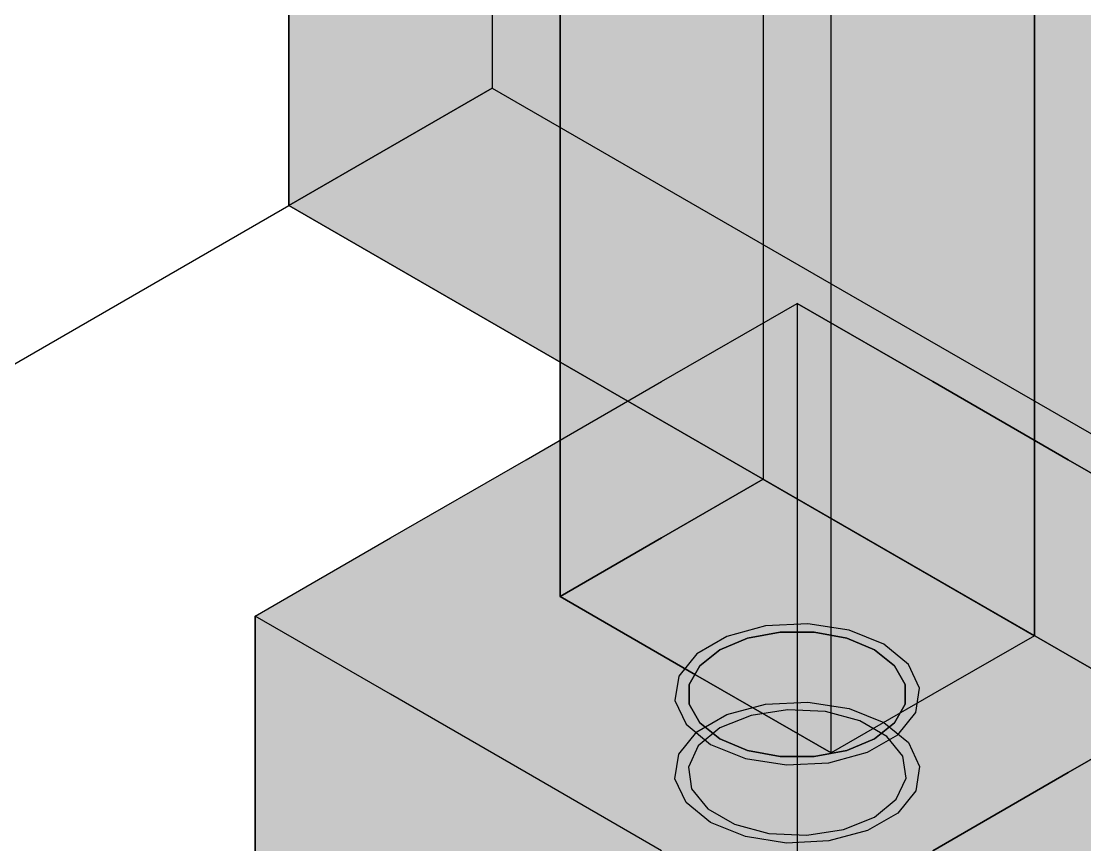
# Model space of a CAD drawing. Header units: metres. Extents: x 0 to 24.2, y -20 to 5.6.
# Drawn here: x 12.664 to 13.344, y -17.184 to -16.657 of the extents above; entities that cross this region are included whole.
import ezdxf

# ---------------------------------------------------------------- set-up
doc = ezdxf.new("R2010")
doc.units = ezdxf.units.M
doc.header["$LTSCALE"] = 0.25
doc.layers.add('ISO-ARISTAS', color=8, linetype='CONTINUOUS')
doc.layers.add('ISO-CONCRETO-SUP', color=254, linetype='CONTINUOUS', true_color=0xe8e8e8)

msp = doc.modelspace()

# ---------------------------------------------------------------- linework, layer by layer
at = {"layer": 'ISO-ARISTAS', "color": 250}
for p, q in [((12.96519, -16.45), (12.96519, -16.7)), ((12.96519, -16.45), (12.96519, -16.7)), ((12.83529, -16.775), (12.83529, -16.525)), ((12.83529, -16.525), (12.83529, -16.775)), ((13.00849, -16.67045), (13.00849, -16.55227)), ((13.00849, -16.55227), (13.00849, -16.67045)), ((13.3116, -16.69545), (13.3116, -16.57727)), ((13.3116, -16.57727), (13.3116, -16.69545)), ((13.1384, -16.59545), (13.1384, -16.71364)), ((13.1384, -16.59545), (13.1384, -16.71364)), ((13.1817, -16.77045), (13.1817, -16.65227)), ((13.1817, -16.77045), (13.1817, -16.65227)), ((13.00849, -16.78864), (13.00849, -16.67045)), ((13.00849, -16.67045), (13.00849, -16.78864)), ((13.3116, -16.81364), (13.3116, -16.69545)), ((13.3116, -16.69545), (13.3116, -16.81364)), ((12.96519, -16.7), (12.83529, -16.775)), ((12.83529, -16.775), (12.96519, -16.7)), ((12.96519, -16.7), (13.1817, -16.825)), ((12.96519, -16.7), (13.1817, -16.825)), ((13.1384, -16.71364), (13.1384, -16.83182)), ((13.1384, -16.71364), (13.1384, -16.83182)), ((13.1817, -16.88864), (13.1817, -16.77045)), ((13.1817, -16.88864), (13.1817, -16.77045)), ((11.14654, -17.75), (12.83529, -16.775)), ((13.05179, -16.9), (12.83529, -16.775)), ((12.83529, -16.775), (13.05179, -16.9)), ((12.83529, -16.775), (13.70131, -17.275)), ((13.00849, -16.90682), (13.00849, -16.78864)), ((13.00849, -16.78864), (13.00849, -16.90682)), ((13.3116, -16.93182), (13.3116, -16.81364)), ((13.3116, -16.81364), (13.3116, -16.93182)), ((13.1817, -16.825), (13.39821, -16.95)), ((13.1817, -16.825), (13.39821, -16.95)), ((13.1384, -16.83182), (13.1384, -16.95)), ((13.1384, -16.83182), (13.1384, -16.95)), ((13.07345, -16.8875), (13.16005, -16.8375)), ((13.07345, -16.8875), (13.16005, -16.8375)), ((13.24665, -16.8875), (13.16005, -16.8375)), ((13.16005, -16.8375), (13.16005, -16.95417)), ((13.16005, -16.8375), (13.16005, -16.95417)), ((13.16005, -16.8375), (13.24665, -16.8875)), ((12.98684, -16.9375), (13.07345, -16.8875)), ((12.98684, -16.9375), (13.07345, -16.8875)), ((13.1817, -17.00682), (13.1817, -16.88864)), ((13.1817, -17.00682), (13.1817, -16.88864)), ((13.33325, -16.9375), (13.24665, -16.8875)), ((13.24665, -16.8875), (13.33325, -16.9375)), ((13.2683, -17.025), (13.05179, -16.9)), ((13.05179, -16.9), (13.2683, -17.025)), ((13.00849, -17.025), (13.00849, -16.90682)), ((13.00849, -16.90682), (13.00849, -17.025)), ((13.3116, -17.05), (13.3116, -16.93182)), ((13.3116, -16.93182), (13.3116, -17.05)), ((12.90024, -16.9875), (12.98684, -16.9375)), ((12.90024, -16.9875), (12.98684, -16.9375)), ((13.41986, -16.9875), (13.33325, -16.9375)), ((13.33325, -16.9375), (13.41986, -16.9875)), ((13.07345, -16.9875), (13.1384, -16.95)), ((13.1384, -16.95), (13.07345, -16.9875)), ((13.1384, -16.95), (13.225, -17)), ((13.1384, -16.95), (13.225, -17)), ((13.16005, -16.95417), (13.16005, -17.07083)), ((13.16005, -16.95417), (13.16005, -17.07083)), ((12.81364, -17.0375), (12.90024, -16.9875)), ((12.81364, -17.0375), (12.90024, -16.9875)), ((13.00849, -17.025), (13.07345, -16.9875)), ((13.07345, -16.9875), (13.00849, -17.025)), ((13.225, -17), (13.3116, -17.05)), ((13.225, -17), (13.3116, -17.05)), ((13.1817, -17.125), (13.1817, -17.00682)), ((13.1817, -17.125), (13.1817, -17.00682)), ((13.0951, -17.075), (13.00849, -17.025)), ((13.00849, -17.025), (13.0951, -17.075)), ((13.48481, -17.15), (13.2683, -17.025)), ((13.2683, -17.025), (13.48481, -17.15)), ((12.81364, -17.15417), (12.81364, -17.0375)), ((12.90024, -17.0875), (12.81364, -17.0375)), ((12.81364, -17.0375), (12.81364, -17.15417)), ((12.90024, -17.0875), (12.81364, -17.0375)), ((13.16688, -17.04242), (13.13976, -17.04379)), ((13.19317, -17.04649), (13.16688, -17.04242)), ((13.13976, -17.04379), (13.11509, -17.05043)), ((13.14913, -17.04769), (13.12835, -17.05159)), ((13.12835, -17.05159), (13.14913, -17.04769)), ((13.17097, -17.04769), (13.14913, -17.04769)), ((13.14913, -17.04769), (13.17097, -17.04769)), ((13.19174, -17.05159), (13.17097, -17.04769)), ((13.17097, -17.04769), (13.19174, -17.05159)), ((13.21547, -17.0555), (13.19317, -17.04649)), ((13.11509, -17.05043), (13.09584, -17.06154)), ((13.12835, -17.05159), (13.11068, -17.059)), ((13.11068, -17.059), (13.12835, -17.05159)), ((13.20941, -17.059), (13.19174, -17.05159)), ((13.19174, -17.05159), (13.20941, -17.059)), ((13.23109, -17.06837), (13.21547, -17.0555)), ((13.3116, -17.05), (13.24665, -17.0875)), ((13.3116, -17.05), (13.24665, -17.0875)), ((13.09584, -17.06154), (13.08434, -17.07579)), ((13.11068, -17.059), (13.09785, -17.0692)), ((13.09785, -17.0692), (13.11068, -17.059)), ((13.22225, -17.0692), (13.20941, -17.059)), ((13.20941, -17.059), (13.22225, -17.0692)), ((13.09785, -17.0692), (13.0911, -17.08119)), ((13.0911, -17.08119), (13.09785, -17.0692)), ((13.229, -17.08119), (13.22225, -17.0692)), ((13.22225, -17.0692), (13.229, -17.08119)), ((13.23813, -17.08356), (13.23109, -17.06837)), ((13.08434, -17.07579), (13.08196, -17.09144)), ((13.1817, -17.125), (13.0951, -17.075)), ((13.0951, -17.075), (13.1817, -17.125)), ((13.16005, -17.07083), (13.16005, -17.1875)), ((13.16005, -17.07083), (13.16005, -17.1875)), ((13.0911, -17.08119), (13.0911, -17.09381)), ((13.0911, -17.09381), (13.0911, -17.08119)), ((13.229, -17.09381), (13.229, -17.08119)), ((13.229, -17.08119), (13.229, -17.09381)), ((12.98684, -17.1375), (12.90024, -17.0875)), ((12.98684, -17.1375), (12.90024, -17.0875)), ((13.24665, -17.0875), (13.1817, -17.125)), ((13.24665, -17.0875), (13.1817, -17.125)), ((13.23576, -17.09921), (13.23813, -17.08356)), ((13.33325, -17.1375), (13.41986, -17.0875)), ((13.41986, -17.0875), (13.33325, -17.1375)), ((13.08196, -17.09144), (13.08901, -17.10663)), ((13.0911, -17.09381), (13.09785, -17.1058)), ((13.09785, -17.1058), (13.0911, -17.09381)), ((13.11509, -17.10043), (13.13976, -17.09379)), ((13.13976, -17.09379), (13.16688, -17.09242)), ((13.16688, -17.09242), (13.19317, -17.09649)), ((13.19317, -17.09649), (13.21547, -17.1055)), ((13.22225, -17.1058), (13.229, -17.09381)), ((13.229, -17.09381), (13.22225, -17.1058)), ((13.09584, -17.11154), (13.11509, -17.10043)), ((13.13054, -17.10097), (13.11068, -17.109)), ((13.15396, -17.09735), (13.13054, -17.10097)), ((13.17812, -17.09857), (13.15396, -17.09735)), ((13.20009, -17.10448), (13.17812, -17.09857)), ((13.22426, -17.11346), (13.23576, -17.09921)), ((13.08901, -17.10663), (13.10462, -17.1195)), ((13.11068, -17.109), (13.09678, -17.12047)), ((13.09785, -17.1058), (13.11068, -17.116)), ((13.11068, -17.116), (13.09785, -17.1058)), ((13.21723, -17.11438), (13.20009, -17.10448)), ((13.20941, -17.116), (13.22225, -17.1058)), ((13.22225, -17.1058), (13.20941, -17.116)), ((13.21547, -17.1055), (13.23109, -17.11837)), ((13.08434, -17.12579), (13.09584, -17.11154)), ((13.11068, -17.116), (13.12835, -17.12341)), ((13.12835, -17.12341), (13.11068, -17.116)), ((13.19174, -17.12341), (13.20941, -17.116)), ((13.20941, -17.116), (13.19174, -17.12341)), ((13.20501, -17.12457), (13.22426, -17.11346)), ((13.22748, -17.12707), (13.21723, -17.11438)), ((13.09678, -17.12047), (13.0905, -17.13399)), ((13.10462, -17.1195), (13.12692, -17.12851)), ((13.12835, -17.12341), (13.14913, -17.12731)), ((13.14913, -17.12731), (13.12835, -17.12341)), ((13.17097, -17.12731), (13.19174, -17.12341)), ((13.19174, -17.12341), (13.17097, -17.12731)), ((13.23109, -17.11837), (13.23813, -17.13356)), ((13.08196, -17.14144), (13.08434, -17.12579)), ((13.12692, -17.12851), (13.15322, -17.13258)), ((13.14913, -17.12731), (13.17097, -17.12731)), ((13.17097, -17.12731), (13.14913, -17.12731)), ((13.18034, -17.13121), (13.20501, -17.12457)), ((13.22959, -17.14101), (13.22748, -17.12707)), ((13.07345, -17.1875), (12.98684, -17.1375)), ((13.07345, -17.1875), (12.98684, -17.1375)), ((13.0905, -17.13399), (13.09262, -17.14793)), ((13.15322, -17.13258), (13.18034, -17.13121)), ((13.23813, -17.13356), (13.23576, -17.14921)), ((13.24665, -17.1875), (13.33325, -17.1375)), ((13.33325, -17.1375), (13.24665, -17.1875)), ((13.08901, -17.15663), (13.08196, -17.14144)), ((13.22332, -17.15453), (13.22959, -17.14101)), ((13.09262, -17.14793), (13.10286, -17.16062)), ((13.23576, -17.14921), (13.22426, -17.16346)), ((12.81364, -17.27083), (12.81364, -17.15417)), ((12.81364, -17.15417), (12.81364, -17.27083)), ((13.10462, -17.1695), (13.08901, -17.15663)), ((13.20941, -17.166), (13.22332, -17.15453)), ((13.10286, -17.16062), (13.12001, -17.17052)), ((13.22426, -17.16346), (13.20501, -17.17457)), ((13.12692, -17.17851), (13.10462, -17.1695)), ((13.12001, -17.17052), (13.14198, -17.17643)), ((13.18955, -17.17403), (13.20941, -17.166)), ((13.15322, -17.18258), (13.12692, -17.17851)), ((13.14198, -17.17643), (13.16613, -17.17765)), ((13.16613, -17.17765), (13.18955, -17.17403)), ((13.20501, -17.17457), (13.18034, -17.18121)), ((13.18034, -17.18121), (13.15322, -17.18258))]:
    msp.add_line(p, q, dxfattribs=at)
at = {"layer": 'ISO-CONCRETO-SUP', "true_color": 0xbcb7ad}
for points in [[(13.1817, -16.575), (13.39821, -16.7), (13.1817, -16.325), (13.39821, -16.45)], [(13.05179, -16.65), (13.2683, -16.775), (13.05179, -16.4), (13.2683, -16.525)], [(12.96519, -16.7), (13.1817, -16.825), (12.96519, -16.45), (13.1817, -16.575)], [(12.83529, -16.775), (13.05179, -16.9), (12.83529, -16.525), (13.05179, -16.65)], [(13.2683, -16.775), (13.48481, -16.9), (13.2683, -16.525), (13.48481, -16.65)], [(13.1817, -16.825), (13.39821, -16.95), (13.1817, -16.575), (13.39821, -16.7)], [(13.05179, -16.9), (13.2683, -17.025), (13.05179, -16.65), (13.2683, -16.775)], [(13.2683, -17.025), (13.48481, -17.15), (13.2683, -16.775), (13.48481, -16.9)]]:
    msp.add_solid(points, dxfattribs=at)
at = {"layer": 'ISO-CONCRETO-SUP', "true_color": 0xa8a49b}
msp.add_solid([(12.96519, -16.7), (12.83529, -16.775), (12.96519, -16.45), (12.83529, -16.525)], dxfattribs=at)
at = {"layer": 'ISO-CONCRETO-SUP', "true_color": 0x9f9f9b}
for points in [[(13.07345, -16.63295), (13.00849, -16.67045), (13.07345, -16.51477), (13.00849, -16.55227)], [(13.3116, -16.69545), (13.24665, -16.73295), (13.3116, -16.57727), (13.24665, -16.61477)], [(13.1384, -16.71364), (13.07345, -16.75114), (13.1384, -16.59545), (13.07345, -16.63295)], [(13.24665, -16.73295), (13.1817, -16.77045), (13.24665, -16.61477), (13.1817, -16.65227)], [(13.07345, -16.75114), (13.00849, -16.78864), (13.07345, -16.63295), (13.00849, -16.67045)], [(13.3116, -16.81364), (13.24665, -16.85114), (13.3116, -16.69545), (13.24665, -16.73295)], [(13.1384, -16.83182), (13.07345, -16.86932), (13.1384, -16.71364), (13.07345, -16.75114)], [(13.24665, -16.85114), (13.1817, -16.88864), (13.24665, -16.73295), (13.1817, -16.77045)], [(13.07345, -16.86932), (13.00849, -16.90682), (13.07345, -16.75114), (13.00849, -16.78864)], [(13.3116, -16.93182), (13.24665, -16.96932), (13.3116, -16.81364), (13.24665, -16.85114)], [(13.1384, -16.95), (13.07345, -16.9875), (13.1384, -16.83182), (13.07345, -16.86932)], [(13.24665, -16.96932), (13.1817, -17.00682), (13.24665, -16.85114), (13.1817, -16.88864)], [(13.07345, -16.9875), (13.00849, -17.025), (13.07345, -16.86932), (13.00849, -16.90682)], [(13.3116, -17.05), (13.24665, -17.0875), (13.3116, -16.93182), (13.24665, -16.96932)], [(13.24665, -17.0875), (13.1817, -17.125), (13.24665, -16.96932), (13.1817, -17.00682)]]:
    msp.add_solid(points, dxfattribs=at)
at = {"layer": 'ISO-CONCRETO-SUP', "true_color": 0xb2b2ad}
for points in [[(13.225, -16.64545), (13.3116, -16.69545), (13.225, -16.52727), (13.3116, -16.57727)], [(13.00849, -16.67045), (13.0951, -16.72045), (13.00849, -16.55227), (13.0951, -16.60227)], [(13.1384, -16.71364), (13.225, -16.76364), (13.1384, -16.59545), (13.225, -16.64545)], [(13.0951, -16.72045), (13.1817, -16.77045), (13.0951, -16.60227), (13.1817, -16.65227)], [(13.225, -16.76364), (13.3116, -16.81364), (13.225, -16.64545), (13.3116, -16.69545)], [(13.00849, -16.78864), (13.0951, -16.83864), (13.00849, -16.67045), (13.0951, -16.72045)], [(13.1384, -16.83182), (13.225, -16.88182), (13.1384, -16.71364), (13.225, -16.76364)], [(13.0951, -16.83864), (13.1817, -16.88864), (13.0951, -16.72045), (13.1817, -16.77045)], [(13.225, -16.88182), (13.3116, -16.93182), (13.225, -16.76364), (13.3116, -16.81364)], [(13.00849, -16.90682), (13.0951, -16.95682), (13.00849, -16.78864), (13.0951, -16.83864)], [(13.1384, -16.95), (13.225, -17), (13.1384, -16.83182), (13.225, -16.88182)], [(13.0951, -16.95682), (13.1817, -17.00682), (13.0951, -16.83864), (13.1817, -16.88864)], [(13.225, -17), (13.3116, -17.05), (13.225, -16.88182), (13.3116, -16.93182)], [(13.00849, -17.025), (13.0951, -17.075), (13.00849, -16.90682), (13.0951, -16.95682)], [(13.0951, -17.075), (13.1817, -17.125), (13.0951, -16.95682), (13.1817, -17.00682)]]:
    msp.add_solid(points, dxfattribs=at)
at = {"layer": 'ISO-CONCRETO-SUP', "true_color": 0x92aec8}
for points in [[(13.14913, -16.56555), (13.12835, -16.56945), (13.14913, -16.66198), (13.12835, -16.66587)], [(13.17097, -16.64517), (13.19174, -16.64127), (13.17097, -16.74159), (13.19174, -16.7377)], [(13.14913, -16.66198), (13.12835, -16.66587), (13.14913, -16.75841), (13.12835, -16.7623)], [(13.17097, -16.74159), (13.19174, -16.7377), (13.17097, -16.83802), (13.19174, -16.83413)], [(13.14913, -16.75841), (13.12835, -16.7623), (13.14913, -16.85483), (13.12835, -16.85873)], [(13.17097, -16.83802), (13.19174, -16.83413), (13.17097, -16.93445), (13.19174, -16.93055)], [(13.14913, -16.85483), (13.12835, -16.85873), (13.14913, -16.95126), (13.12835, -16.95516)], [(13.17097, -16.93445), (13.19174, -16.93055), (13.17097, -17.03088), (13.19174, -17.02698)], [(13.14913, -16.95126), (13.12835, -16.95516), (13.14913, -17.04769), (13.12835, -17.05159)], [(13.17097, -17.03088), (13.19174, -17.02698), (13.17097, -17.12731), (13.19174, -17.12341)]]:
    msp.add_solid(points, dxfattribs=at)
at = {"layer": 'ISO-CONCRETO-SUP', "true_color": 0x98b5d0}
for points in [[(13.17097, -16.56555), (13.14913, -16.56555), (13.17097, -16.66198), (13.14913, -16.66198)], [(13.14913, -16.64517), (13.17097, -16.64517), (13.14913, -16.74159), (13.17097, -16.74159)], [(13.17097, -16.66198), (13.14913, -16.66198), (13.17097, -16.75841), (13.14913, -16.75841)], [(13.14913, -16.74159), (13.17097, -16.74159), (13.14913, -16.83802), (13.17097, -16.83802)], [(13.17097, -16.75841), (13.14913, -16.75841), (13.17097, -16.85483), (13.14913, -16.85483)], [(13.14913, -16.83802), (13.17097, -16.83802), (13.14913, -16.93445), (13.17097, -16.93445)], [(13.17097, -16.85483), (13.14913, -16.85483), (13.17097, -16.95126), (13.14913, -16.95126)], [(13.14913, -16.93445), (13.17097, -16.93445), (13.14913, -17.03088), (13.17097, -17.03088)], [(13.17097, -16.95126), (13.14913, -16.95126), (13.17097, -17.04769), (13.14913, -17.04769)], [(13.14913, -17.03088), (13.17097, -17.03088), (13.14913, -17.12731), (13.17097, -17.12731)]]:
    msp.add_solid(points, dxfattribs=at)
at = {"layer": 'ISO-CONCRETO-SUP', "true_color": 0x99b6d1}
for points in [[(13.19174, -16.56945), (13.17097, -16.56555), (13.19174, -16.66587), (13.17097, -16.66198)], [(13.12835, -16.64127), (13.14913, -16.64517), (13.12835, -16.7377), (13.14913, -16.74159)], [(13.19174, -16.66587), (13.17097, -16.66198), (13.19174, -16.7623), (13.17097, -16.75841)], [(13.12835, -16.7377), (13.14913, -16.74159), (13.12835, -16.83413), (13.14913, -16.83802)], [(13.19174, -16.7623), (13.17097, -16.75841), (13.19174, -16.85873), (13.17097, -16.85483)], [(13.12835, -16.83413), (13.14913, -16.83802), (13.12835, -16.93055), (13.14913, -16.93445)], [(13.19174, -16.85873), (13.17097, -16.85483), (13.19174, -16.95516), (13.17097, -16.95126)], [(13.12835, -16.93055), (13.14913, -16.93445), (13.12835, -17.02698), (13.14913, -17.03088)], [(13.19174, -16.95516), (13.17097, -16.95126), (13.19174, -17.05159), (13.17097, -17.04769)], [(13.12835, -17.02698), (13.14913, -17.03088), (13.12835, -17.12341), (13.14913, -17.12731)]]:
    msp.add_solid(points, dxfattribs=at)
at = {"layer": 'ISO-CONCRETO-SUP', "true_color": 0x88a2bb}
for points in [[(13.12835, -16.56945), (13.11068, -16.57686), (13.12835, -16.66587), (13.11068, -16.67329)], [(13.19174, -16.64127), (13.20941, -16.63386), (13.19174, -16.7377), (13.20941, -16.73029)], [(13.12835, -16.66587), (13.11068, -16.67329), (13.12835, -16.7623), (13.11068, -16.76971)], [(13.19174, -16.7377), (13.20941, -16.73029), (13.19174, -16.83413), (13.20941, -16.82671)], [(13.12835, -16.7623), (13.11068, -16.76971), (13.12835, -16.85873), (13.11068, -16.86614)], [(13.19174, -16.83413), (13.20941, -16.82671), (13.19174, -16.93055), (13.20941, -16.92314)], [(13.12835, -16.85873), (13.11068, -16.86614), (13.12835, -16.95516), (13.11068, -16.96257)], [(13.19174, -16.93055), (13.20941, -16.92314), (13.19174, -17.02698), (13.20941, -17.01957)], [(13.12835, -16.95516), (13.11068, -16.96257), (13.12835, -17.05159), (13.11068, -17.059)], [(13.19174, -17.02698), (13.20941, -17.01957), (13.19174, -17.12341), (13.20941, -17.116)]]:
    msp.add_solid(points, dxfattribs=at)
at = {"layer": 'ISO-CONCRETO-SUP', "true_color": 0x95b1cc}
for points in [[(13.20941, -16.57686), (13.19174, -16.56945), (13.20941, -16.67329), (13.19174, -16.66587)], [(13.11068, -16.63386), (13.12835, -16.64127), (13.11068, -16.73029), (13.12835, -16.7377)], [(13.20941, -16.67329), (13.19174, -16.66587), (13.20941, -16.76971), (13.19174, -16.7623)], [(13.11068, -16.73029), (13.12835, -16.7377), (13.11068, -16.82671), (13.12835, -16.83413)], [(13.20941, -16.76971), (13.19174, -16.7623), (13.20941, -16.86614), (13.19174, -16.85873)], [(13.11068, -16.82671), (13.12835, -16.83413), (13.11068, -16.92314), (13.12835, -16.93055)], [(13.20941, -16.86614), (13.19174, -16.85873), (13.20941, -16.96257), (13.19174, -16.95516)], [(13.11068, -16.92314), (13.12835, -16.93055), (13.11068, -17.01957), (13.12835, -17.02698)], [(13.20941, -16.96257), (13.19174, -16.95516), (13.20941, -17.059), (13.19174, -17.05159)], [(13.11068, -17.01957), (13.12835, -17.02698), (13.11068, -17.116), (13.12835, -17.12341)]]:
    msp.add_solid(points, dxfattribs=at)
at = {"layer": 'ISO-CONCRETO-SUP', "true_color": 0x7c93a9}
for points in [[(13.11068, -16.57686), (13.09785, -16.58706), (13.11068, -16.67329), (13.09785, -16.68349)], [(13.20941, -16.63386), (13.22225, -16.62366), (13.20941, -16.73029), (13.22225, -16.72008)], [(13.11068, -16.67329), (13.09785, -16.68349), (13.11068, -16.76971), (13.09785, -16.77992)], [(13.20941, -16.73029), (13.22225, -16.72008), (13.20941, -16.82671), (13.22225, -16.81651)], [(13.11068, -16.76971), (13.09785, -16.77992), (13.11068, -16.86614), (13.09785, -16.87634)], [(13.20941, -16.82671), (13.22225, -16.81651), (13.20941, -16.92314), (13.22225, -16.91294)], [(13.11068, -16.86614), (13.09785, -16.87634), (13.11068, -16.96257), (13.09785, -16.97277)], [(13.20941, -16.92314), (13.22225, -16.91294), (13.20941, -17.01957), (13.22225, -17.00937)], [(13.11068, -16.96257), (13.09785, -16.97277), (13.11068, -17.059), (13.09785, -17.0692)], [(13.20941, -17.01957), (13.22225, -17.00937), (13.20941, -17.116), (13.22225, -17.1058)]]:
    msp.add_solid(points, dxfattribs=at)
at = {"layer": 'ISO-CONCRETO-SUP', "true_color": 0x8da7c1}
for points in [[(13.22225, -16.58706), (13.20941, -16.57686), (13.22225, -16.68349), (13.20941, -16.67329)], [(13.09785, -16.62366), (13.11068, -16.63386), (13.09785, -16.72008), (13.11068, -16.73029)], [(13.22225, -16.68349), (13.20941, -16.67329), (13.22225, -16.77992), (13.20941, -16.76971)], [(13.09785, -16.72008), (13.11068, -16.73029), (13.09785, -16.81651), (13.11068, -16.82671)], [(13.22225, -16.77992), (13.20941, -16.76971), (13.22225, -16.87634), (13.20941, -16.86614)], [(13.09785, -16.81651), (13.11068, -16.82671), (13.09785, -16.91294), (13.11068, -16.92314)], [(13.22225, -16.87634), (13.20941, -16.86614), (13.22225, -16.97277), (13.20941, -16.96257)], [(13.09785, -16.91294), (13.11068, -16.92314), (13.09785, -17.00937), (13.11068, -17.01957)], [(13.22225, -16.97277), (13.20941, -16.96257), (13.22225, -17.0692), (13.20941, -17.059)], [(13.09785, -17.00937), (13.11068, -17.01957), (13.09785, -17.1058), (13.11068, -17.116)]]:
    msp.add_solid(points, dxfattribs=at)
at = {"layer": 'ISO-CONCRETO-SUP', "true_color": 0x6d8195}
for points in [[(13.09785, -16.58706), (13.0911, -16.59905), (13.09785, -16.68349), (13.0911, -16.69548)], [(13.22225, -16.62366), (13.229, -16.61166), (13.22225, -16.72008), (13.229, -16.70809)], [(13.09785, -16.68349), (13.0911, -16.69548), (13.09785, -16.77992), (13.0911, -16.79191)], [(13.22225, -16.72008), (13.229, -16.70809), (13.22225, -16.81651), (13.229, -16.80452)], [(13.09785, -16.77992), (13.0911, -16.79191), (13.09785, -16.87634), (13.0911, -16.88834)], [(13.22225, -16.81651), (13.229, -16.80452), (13.22225, -16.91294), (13.229, -16.90095)], [(13.09785, -16.87634), (13.0911, -16.88834), (13.09785, -16.97277), (13.0911, -16.98477)], [(13.22225, -16.91294), (13.229, -16.90095), (13.22225, -17.00937), (13.229, -16.99738)], [(13.09785, -16.97277), (13.0911, -16.98477), (13.09785, -17.0692), (13.0911, -17.08119)], [(13.22225, -17.00937), (13.229, -16.99738), (13.22225, -17.1058), (13.229, -17.09381)]]:
    msp.add_solid(points, dxfattribs=at)
at = {"layer": 'ISO-CONCRETO-SUP', "true_color": 0x8199b0}
for points in [[(13.229, -16.59905), (13.22225, -16.58706), (13.229, -16.69548), (13.22225, -16.68349)], [(13.0911, -16.61166), (13.09785, -16.62366), (13.0911, -16.70809), (13.09785, -16.72008)], [(13.229, -16.69548), (13.22225, -16.68349), (13.229, -16.79191), (13.22225, -16.77992)], [(13.0911, -16.70809), (13.09785, -16.72008), (13.0911, -16.80452), (13.09785, -16.81651)], [(13.229, -16.79191), (13.22225, -16.77992), (13.229, -16.88834), (13.22225, -16.87634)], [(13.0911, -16.80452), (13.09785, -16.81651), (13.0911, -16.90095), (13.09785, -16.91294)], [(13.229, -16.88834), (13.22225, -16.87634), (13.229, -16.98477), (13.22225, -16.97277)], [(13.0911, -16.90095), (13.09785, -16.91294), (13.0911, -16.99738), (13.09785, -17.00937)], [(13.229, -16.98477), (13.22225, -16.97277), (13.229, -17.08119), (13.22225, -17.0692)], [(13.0911, -16.99738), (13.09785, -17.00937), (13.0911, -17.09381), (13.09785, -17.1058)]]:
    msp.add_solid(points, dxfattribs=at)
at = {"layer": 'ISO-CONCRETO-SUP', "true_color": 0x73889d}
for points in [[(13.0911, -16.59905), (13.0911, -16.61166), (13.0911, -16.69548), (13.0911, -16.70809)], [(13.0911, -16.69548), (13.0911, -16.70809), (13.0911, -16.79191), (13.0911, -16.80452)], [(13.0911, -16.79191), (13.0911, -16.80452), (13.0911, -16.88834), (13.0911, -16.90095)], [(13.0911, -16.88834), (13.0911, -16.90095), (13.0911, -16.98477), (13.0911, -16.99738)], [(13.0911, -16.98477), (13.0911, -16.99738), (13.0911, -17.08119), (13.0911, -17.09381)]]:
    msp.add_solid(points, dxfattribs=at)
at = {"layer": 'ISO-CONCRETO-SUP', "true_color": 0x687c8e}
for points in [[(13.229, -16.61166), (13.229, -16.59905), (13.229, -16.70809), (13.229, -16.69548)], [(13.229, -16.70809), (13.229, -16.69548), (13.229, -16.80452), (13.229, -16.79191)], [(13.229, -16.80452), (13.229, -16.79191), (13.229, -16.90095), (13.229, -16.88834)], [(13.229, -16.90095), (13.229, -16.88834), (13.229, -16.99738), (13.229, -16.98477)], [(13.229, -16.99738), (13.229, -16.98477), (13.229, -17.09381), (13.229, -17.08119)]]:
    msp.add_solid(points, dxfattribs=at)
at = {"layer": 'ISO-CONCRETO-SUP', "true_color": 0xd0cbc0}
for points in [[(12.96519, -16.7), (13.1817, -16.825), (12.83529, -16.775), (13.05179, -16.9)], [(13.1817, -16.825), (13.39821, -16.95), (13.05179, -16.9), (13.2683, -17.025)], [(13.39821, -16.95), (13.61471, -17.075), (13.2683, -17.025), (13.48481, -17.15)]]:
    msp.add_solid(points, dxfattribs=at)
at = {"layer": 'ISO-CONCRETO-SUP', "true_color": 0x878784}
for points in [[(13.16005, -16.95417), (13.07345, -17.00417), (13.16005, -16.8375), (13.07345, -16.8875)], [(13.07345, -17.00417), (12.98684, -17.05417), (13.07345, -16.8875), (12.98684, -16.9375)], [(12.98684, -17.05417), (12.90024, -17.10417), (12.98684, -16.9375), (12.90024, -16.9875)], [(13.16005, -17.07083), (13.07345, -17.12083), (13.16005, -16.95417), (13.07345, -17.00417)], [(12.90024, -17.10417), (12.81364, -17.15417), (12.90024, -16.9875), (12.81364, -17.0375)], [(13.07345, -17.12083), (12.98684, -17.17083), (13.07345, -17.00417), (12.98684, -17.05417)], [(12.98684, -17.17083), (12.90024, -17.22083), (12.98684, -17.05417), (12.90024, -17.10417)], [(13.16005, -17.1875), (13.07345, -17.2375), (13.16005, -17.07083), (13.07345, -17.12083)], [(13.41986, -17.20417), (13.33325, -17.25417), (13.41986, -17.0875), (13.33325, -17.1375)], [(12.90024, -17.22083), (12.81364, -17.27083), (12.90024, -17.10417), (12.81364, -17.15417)], [(13.07345, -17.2375), (12.98684, -17.2875), (13.07345, -17.12083), (12.98684, -17.17083)], [(13.33325, -17.25417), (13.24665, -17.30417), (13.33325, -17.1375), (13.24665, -17.1875)], [(12.98684, -17.2875), (12.90024, -17.3375), (12.98684, -17.17083), (12.90024, -17.22083)]]:
    msp.add_solid(points, dxfattribs=at)
at = {"layer": 'ISO-CONCRETO-SUP', "true_color": 0xa7a7a3}
for points in [[(13.16005, -16.8375), (13.24665, -16.8875), (13.07345, -16.8875), (13.16005, -16.9375)], [(13.07345, -16.8875), (13.16005, -16.9375), (12.98684, -16.9375), (13.07345, -16.9875)], [(13.24665, -16.8875), (13.33325, -16.9375), (13.16005, -16.9375), (13.24665, -16.9875)], [(12.98684, -16.9375), (13.07345, -16.9875), (12.90024, -16.9875), (12.98684, -17.0375)], [(13.16005, -16.9375), (13.24665, -16.9875), (13.07345, -16.9875), (13.16005, -17.0375)], [(13.33325, -16.9375), (13.41986, -16.9875), (13.24665, -16.9875), (13.33325, -17.0375)], [(12.90024, -16.9875), (12.98684, -17.0375), (12.81364, -17.0375), (12.90024, -17.0875)], [(13.07345, -16.9875), (13.16005, -17.0375), (12.98684, -17.0375), (13.07345, -17.0875)], [(13.24665, -16.9875), (13.33325, -17.0375), (13.16005, -17.0375), (13.24665, -17.0875)], [(13.41986, -16.9875), (13.50646, -17.0375), (13.33325, -17.0375), (13.41986, -17.0875)], [(12.98684, -17.0375), (13.07345, -17.0875), (12.90024, -17.0875), (12.98684, -17.1375)], [(13.16005, -17.0375), (13.24665, -17.0875), (13.07345, -17.0875), (13.16005, -17.1375)], [(13.33325, -17.0375), (13.41986, -17.0875), (13.24665, -17.0875), (13.33325, -17.1375)], [(13.07345, -17.0875), (13.16005, -17.1375), (12.98684, -17.1375), (13.07345, -17.1875)], [(13.24665, -17.0875), (13.33325, -17.1375), (13.16005, -17.1375), (13.24665, -17.1875)], [(13.16005, -17.1375), (13.24665, -17.1875), (13.07345, -17.1875), (13.16005, -17.2375)]]:
    msp.add_solid(points, dxfattribs=at)
at = {"layer": 'ISO-CONCRETO-SUP', "true_color": 0x969693}
for points in [[(13.16005, -16.95417), (13.24665, -17.00417), (13.16005, -16.8375), (13.24665, -16.8875)], [(13.24665, -17.00417), (13.33325, -17.05417), (13.24665, -16.8875), (13.33325, -16.9375)], [(13.33325, -17.05417), (13.41986, -17.10417), (13.33325, -16.9375), (13.41986, -16.9875)], [(13.16005, -17.07083), (13.24665, -17.12083), (13.16005, -16.95417), (13.24665, -17.00417)], [(13.24665, -17.12083), (13.33325, -17.17083), (13.24665, -17.00417), (13.33325, -17.05417)], [(12.81364, -17.15417), (12.90024, -17.20417), (12.81364, -17.0375), (12.90024, -17.0875)], [(13.33325, -17.17083), (13.41986, -17.22083), (13.33325, -17.05417), (13.41986, -17.10417)], [(13.16005, -17.1875), (13.24665, -17.2375), (13.16005, -17.07083), (13.24665, -17.12083)], [(12.90024, -17.20417), (12.98684, -17.25417), (12.90024, -17.0875), (12.98684, -17.1375)], [(13.24665, -17.2375), (13.33325, -17.2875), (13.24665, -17.12083), (13.33325, -17.17083)], [(12.98684, -17.25417), (13.07345, -17.30417), (12.98684, -17.1375), (13.07345, -17.1875)], [(12.81364, -17.27083), (12.90024, -17.32083), (12.81364, -17.15417), (12.90024, -17.20417)], [(13.33325, -17.2875), (13.41986, -17.3375), (13.33325, -17.17083), (13.41986, -17.22083)]]:
    msp.add_solid(points, dxfattribs=at)
at = {"layer": 'ISO-CONCRETO-SUP', "true_color": 0xc5c5c0}
for points in [[(13.1384, -16.95), (13.225, -17), (13.07345, -16.9875), (13.16005, -17.0375)], [(13.07345, -16.9875), (13.16005, -17.0375), (13.00849, -17.025), (13.0951, -17.075)], [(13.225, -17), (13.3116, -17.05), (13.16005, -17.0375), (13.24665, -17.0875)], [(13.16005, -17.0375), (13.24665, -17.0875), (13.0951, -17.075), (13.1817, -17.125)]]:
    msp.add_solid(points, dxfattribs=at)
at = {"layer": 'ISO-CONCRETO-SUP', "true_color": 0x32549f}
for points in [[(13.16688, -17.04242), (13.13976, -17.04379), (13.16688, -17.09242), (13.13976, -17.09379)], [(13.21723, -17.11438), (13.20009, -17.10448), (13.21464, -17.14634), (13.19749, -17.13644)], [(13.15322, -17.13258), (13.18034, -17.13121), (13.15322, -17.18258), (13.18034, -17.18121)], [(13.10286, -17.16062), (13.12001, -17.17052), (13.10213, -17.1696), (13.11928, -17.1795)]]:
    msp.add_solid(points, dxfattribs=at)
at = {"layer": 'ISO-CONCRETO-SUP', "true_color": 0x3355a2}
for points in [[(13.19317, -17.04649), (13.16688, -17.04242), (13.19317, -17.09649), (13.16688, -17.09242)], [(13.12692, -17.12851), (13.15322, -17.13258), (13.12692, -17.17851), (13.15322, -17.18258)]]:
    msp.add_solid(points, dxfattribs=at)
at = {"layer": 'ISO-CONCRETO-SUP', "true_color": 0x2f4f97}
for points in [[(13.13976, -17.04379), (13.11509, -17.05043), (13.13976, -17.09379), (13.11509, -17.10043)], [(13.18034, -17.13121), (13.20501, -17.12457), (13.18034, -17.18121), (13.20501, -17.17457)]]:
    msp.add_solid(points, dxfattribs=at)
at = {"layer": 'ISO-CONCRETO-SUP', "true_color": 0xa1c0dd}
for points in [[(13.16005, -17.0875), (13.14913, -17.04769), (13.12835, -17.05159)], [(13.16005, -17.0875), (13.17097, -17.04769), (13.14913, -17.04769)], [(13.16005, -17.0875), (13.19174, -17.05159), (13.17097, -17.04769)], [(13.16005, -17.0875), (13.12835, -17.05159), (13.11068, -17.059)], [(13.16005, -17.0875), (13.20941, -17.059), (13.19174, -17.05159)], [(13.16005, -17.0875), (13.11068, -17.059), (13.09785, -17.0692)], [(13.16005, -17.0875), (13.22225, -17.0692), (13.20941, -17.059)], [(13.16005, -17.0875), (13.09785, -17.0692), (13.0911, -17.08119)], [(13.16005, -17.0875), (13.229, -17.08119), (13.22225, -17.0692)], [(13.16005, -17.0875), (13.0911, -17.08119), (13.0911, -17.09381)], [(13.16005, -17.0875), (13.229, -17.09381), (13.229, -17.08119)], [(13.16005, -17.0875), (13.0911, -17.09381), (13.09785, -17.1058)], [(13.16005, -17.0875), (13.09785, -17.1058), (13.11068, -17.116)], [(13.16005, -17.0875), (13.11068, -17.116), (13.12835, -17.12341)], [(13.16005, -17.0875), (13.12835, -17.12341), (13.14913, -17.12731)], [(13.16005, -17.0875), (13.14913, -17.12731), (13.17097, -17.12731)], [(13.16005, -17.0875), (13.22225, -17.1058), (13.229, -17.09381)], [(13.16005, -17.0875), (13.20941, -17.116), (13.22225, -17.1058)], [(13.16005, -17.0875), (13.19174, -17.12341), (13.20941, -17.116)], [(13.16005, -17.0875), (13.17097, -17.12731), (13.19174, -17.12341)]]:
    msp.add_solid(points, dxfattribs=at)
at = {"layer": 'ISO-CONCRETO-SUP', "true_color": 0x31539e}
for points in [[(13.21547, -17.0555), (13.19317, -17.04649), (13.21547, -17.1055), (13.19317, -17.09649)], [(13.10462, -17.1195), (13.12692, -17.12851), (13.10462, -17.1695), (13.12692, -17.17851)]]:
    msp.add_solid(points, dxfattribs=at)
at = {"layer": 'ISO-CONCRETO-SUP', "true_color": 0x2b488a}
for points in [[(13.11509, -17.05043), (13.09584, -17.06154), (13.11509, -17.10043), (13.09584, -17.11154)], [(13.20501, -17.12457), (13.22426, -17.11346), (13.20501, -17.17457), (13.22426, -17.16346)], [(13.08945, -17.14696), (13.09177, -17.1583), (13.08633, -17.16065), (13.08928, -17.16924)], [(13.22732, -17.16898), (13.22499, -17.15764), (13.22059, -17.1985), (13.21763, -17.18991)]]:
    msp.add_solid(points, dxfattribs=at)
at = {"layer": 'ISO-CONCRETO-SUP', "true_color": 0x2e4e94}
for points in [[(13.23109, -17.06837), (13.21547, -17.0555), (13.23109, -17.11837), (13.21547, -17.1055)], [(13.08901, -17.10663), (13.10462, -17.1195), (13.08901, -17.15663), (13.10462, -17.1695)]]:
    msp.add_solid(points, dxfattribs=at)
at = {"layer": 'ISO-CONCRETO-SUP', "true_color": 0x263f79}
for points in [[(13.09584, -17.06154), (13.08434, -17.07579), (13.09584, -17.11154), (13.08434, -17.12579)], [(13.22426, -17.11346), (13.23576, -17.09921), (13.22426, -17.16346), (13.23576, -17.14921)]]:
    msp.add_solid(points, dxfattribs=at)
at = {"layer": 'ISO-CONCRETO-SUP', "true_color": 0x2a4686}
for points in [[(13.23813, -17.08356), (13.23109, -17.06837), (13.23813, -17.13356), (13.23109, -17.11837)], [(13.08196, -17.09144), (13.08901, -17.10663), (13.08196, -17.14144), (13.08901, -17.15663)]]:
    msp.add_solid(points, dxfattribs=at)
at = {"layer": 'ISO-CONCRETO-SUP', "true_color": 0x22396e}
for points in [[(13.08434, -17.07579), (13.08196, -17.09144), (13.08434, -17.12579), (13.08196, -17.14144)], [(13.23576, -17.09921), (13.23813, -17.08356), (13.23576, -17.14921), (13.23813, -17.13356)], [(13.09678, -17.12047), (13.0905, -17.13399), (13.09544, -17.13695), (13.08945, -17.14696)], [(13.09544, -17.13695), (13.08945, -17.14696), (13.09147, -17.15434), (13.08633, -17.16065)], [(13.22332, -17.15453), (13.22959, -17.14101), (13.22133, -17.17899), (13.22732, -17.16898)], [(13.09147, -17.15434), (13.08633, -17.16065), (13.08503, -17.17198), (13.08126, -17.17453)], [(13.22133, -17.17899), (13.22732, -17.16898), (13.21544, -17.20481), (13.22059, -17.1985)], [(13.08503, -17.17198), (13.08126, -17.17453), (13.07636, -17.18918), (13.07443, -17.18807)]]:
    msp.add_solid(points, dxfattribs=at)
at = {"layer": 'ISO-CONCRETO-SUP', "true_color": 0x2e4d92}
for points in [[(13.13054, -17.10097), (13.11068, -17.109), (13.12856, -17.12543), (13.10902, -17.12947)], [(13.18955, -17.17403), (13.20941, -17.166), (13.18821, -17.19051), (13.20775, -17.18647)]]:
    msp.add_solid(points, dxfattribs=at)
at = {"layer": 'ISO-CONCRETO-SUP', "true_color": 0x32539f}
for points in [[(13.15396, -17.09735), (13.13054, -17.10097), (13.15169, -17.12532), (13.12856, -17.12543)], [(13.16613, -17.17765), (13.18955, -17.17403), (13.16508, -17.19062), (13.18821, -17.19051)]]:
    msp.add_solid(points, dxfattribs=at)
at = {"layer": 'ISO-CONCRETO-SUP', "true_color": 0x3457a6}
for points in [[(13.17812, -17.09857), (13.15396, -17.09735), (13.17563, -17.12914), (13.15169, -17.12532)], [(13.20009, -17.10448), (13.17812, -17.09857), (13.19749, -17.13644), (13.17563, -17.12914)], [(13.12001, -17.17052), (13.14198, -17.17643), (13.11928, -17.1795), (13.14114, -17.1868)], [(13.14198, -17.17643), (13.16613, -17.17765), (13.14114, -17.1868), (13.16508, -17.19062)]]:
    msp.add_solid(points, dxfattribs=at)
at = {"layer": 'ISO-CONCRETO-SUP', "true_color": 0x284381}
for points in [[(13.11068, -17.109), (13.09678, -17.12047), (13.10902, -17.12947), (13.09544, -17.13695)], [(13.20941, -17.166), (13.22332, -17.15453), (13.20775, -17.18647), (13.22133, -17.17899)]]:
    msp.add_solid(points, dxfattribs=at)
at = {"layer": 'ISO-CONCRETO-SUP', "true_color": 0x2e4d93}
for points in [[(13.22748, -17.12707), (13.21723, -17.11438), (13.22499, -17.15764), (13.21464, -17.14634)], [(13.09262, -17.14793), (13.10286, -17.16062), (13.09177, -17.1583), (13.10213, -17.1696)], [(13.08126, -17.17453), (13.08523, -17.18033), (13.07443, -17.18807), (13.07977, -17.19115)]]:
    msp.add_solid(points, dxfattribs=at)
at = {"layer": 'ISO-CONCRETO-SUP', "true_color": 0x28427f}
for points in [[(13.10902, -17.12947), (13.09544, -17.13695), (13.10409, -17.15107), (13.09147, -17.15434)], [(13.20775, -17.18647), (13.22133, -17.17899), (13.20282, -17.20807), (13.21544, -17.20481)]]:
    msp.add_solid(points, dxfattribs=at)
at = {"layer": 'ISO-CONCRETO-SUP', "true_color": 0x2e4d94}
msp.add_solid([(13.12856, -17.12543), (13.10902, -17.12947), (13.12267, -17.15125), (13.10409, -17.15107)], dxfattribs=at)
at = {"layer": 'ISO-CONCRETO-SUP', "true_color": 0x3356a4}
msp.add_solid([(13.15169, -17.12532), (13.12856, -17.12543), (13.14496, -17.15484), (13.12267, -17.15125)], dxfattribs=at)
at = {"layer": 'ISO-CONCRETO-SUP', "true_color": 0x365bad}
msp.add_solid([(13.17563, -17.12914), (13.15169, -17.12532), (13.16827, -17.16141), (13.14496, -17.15484)], dxfattribs=at)
at = {"layer": 'ISO-CONCRETO-SUP', "true_color": 0x375caf}
for points in [[(13.19749, -17.13644), (13.17563, -17.12914), (13.1898, -17.17018), (13.16827, -17.16141)], [(13.11928, -17.1795), (13.14114, -17.1868), (13.11711, -17.18897), (13.13864, -17.19774)]]:
    msp.add_solid(points, dxfattribs=at)
at = {"layer": 'ISO-CONCRETO-SUP', "true_color": 0x294482}
for points in [[(13.22959, -17.14101), (13.22748, -17.12707), (13.22732, -17.16898), (13.22499, -17.15764)], [(13.0905, -17.13399), (13.09262, -17.14793), (13.08945, -17.14696), (13.09177, -17.1583)]]:
    msp.add_solid(points, dxfattribs=at)
at = {"layer": 'ISO-CONCRETO-SUP', "true_color": 0x3559a9}
for points in [[(13.21464, -17.14634), (13.19749, -17.13644), (13.20694, -17.18007), (13.1898, -17.17018)], [(13.10213, -17.1696), (13.11928, -17.1795), (13.09997, -17.17907), (13.11711, -17.18897)]]:
    msp.add_solid(points, dxfattribs=at)
at = {"layer": 'ISO-CONCRETO-SUP', "true_color": 0x27427d}
msp.add_solid([(13.10409, -17.15107), (13.09147, -17.15434), (13.09609, -17.17298), (13.08503, -17.17198)], dxfattribs=at)
at = {"layer": 'ISO-CONCRETO-SUP', "true_color": 0x2f4e95}
msp.add_solid([(13.12267, -17.15125), (13.10409, -17.15107), (13.1131, -17.17743), (13.09609, -17.17298)], dxfattribs=at)
at = {"layer": 'ISO-CONCRETO-SUP', "true_color": 0x3558a8}
for points in [[(13.14496, -17.15484), (13.12267, -17.15125), (13.13402, -17.18477), (13.1131, -17.17743)], [(13.08523, -17.18033), (13.09646, -17.18869), (13.07977, -17.19115), (13.09174, -17.19806)]]:
    msp.add_solid(points, dxfattribs=at)
at = {"layer": 'ISO-CONCRETO-SUP', "true_color": 0x31529c}
for points in [[(13.22499, -17.15764), (13.21464, -17.14634), (13.21763, -17.18991), (13.20694, -17.18007)], [(13.09177, -17.1583), (13.10213, -17.1696), (13.08928, -17.16924), (13.09997, -17.17907)]]:
    msp.add_solid(points, dxfattribs=at)
at = {"layer": 'ISO-CONCRETO-SUP', "true_color": 0x385eb3}
msp.add_solid([(13.16827, -17.16141), (13.14496, -17.15484), (13.15632, -17.19414), (13.13402, -17.18477)], dxfattribs=at)
at = {"layer": 'ISO-CONCRETO-SUP', "true_color": 0x2d4b8f}
msp.add_solid([(13.08633, -17.16065), (13.08928, -17.16924), (13.08126, -17.17453), (13.08523, -17.18033)], dxfattribs=at)
at = {"layer": 'ISO-CONCRETO-SUP', "true_color": 0x3960b6}
msp.add_solid([(13.1898, -17.17018), (13.16827, -17.16141), (13.1773, -17.20438), (13.15632, -17.19414)], dxfattribs=at)
at = {"layer": 'ISO-CONCRETO-SUP', "true_color": 0x3356a3}
for points in [[(13.08928, -17.16924), (13.09997, -17.17907), (13.08523, -17.18033), (13.09646, -17.18869)], [(13.21763, -17.18991), (13.20694, -17.18007), (13.20568, -17.22264), (13.19445, -17.21428)]]:
    msp.add_solid(points, dxfattribs=at)
at = {"layer": 'ISO-CONCRETO-SUP', "true_color": 0x385db1}
for points in [[(13.20694, -17.18007), (13.1898, -17.17018), (13.19445, -17.21428), (13.1773, -17.20438)], [(13.09997, -17.17907), (13.11711, -17.18897), (13.09646, -17.18869), (13.1136, -17.19858)]]:
    msp.add_solid(points, dxfattribs=at)
at = {"layer": 'ISO-CONCRETO-SUP', "true_color": 0x27417d}
msp.add_solid([(13.09609, -17.17298), (13.08503, -17.17198), (13.08532, -17.19436), (13.07636, -17.18918)], dxfattribs=at)
at = {"layer": 'ISO-CONCRETO-SUP', "true_color": 0x2f4f96}
msp.add_solid([(13.1131, -17.17743), (13.09609, -17.17298), (13.10023, -17.20297), (13.08532, -17.19436)], dxfattribs=at)
at = {"layer": 'ISO-CONCRETO-SUP', "true_color": 0x3559aa}
msp.add_solid([(13.13402, -17.18477), (13.1131, -17.17743), (13.1193, -17.21398), (13.10023, -17.20297)], dxfattribs=at)

doc.saveas('drawing.dxf')
